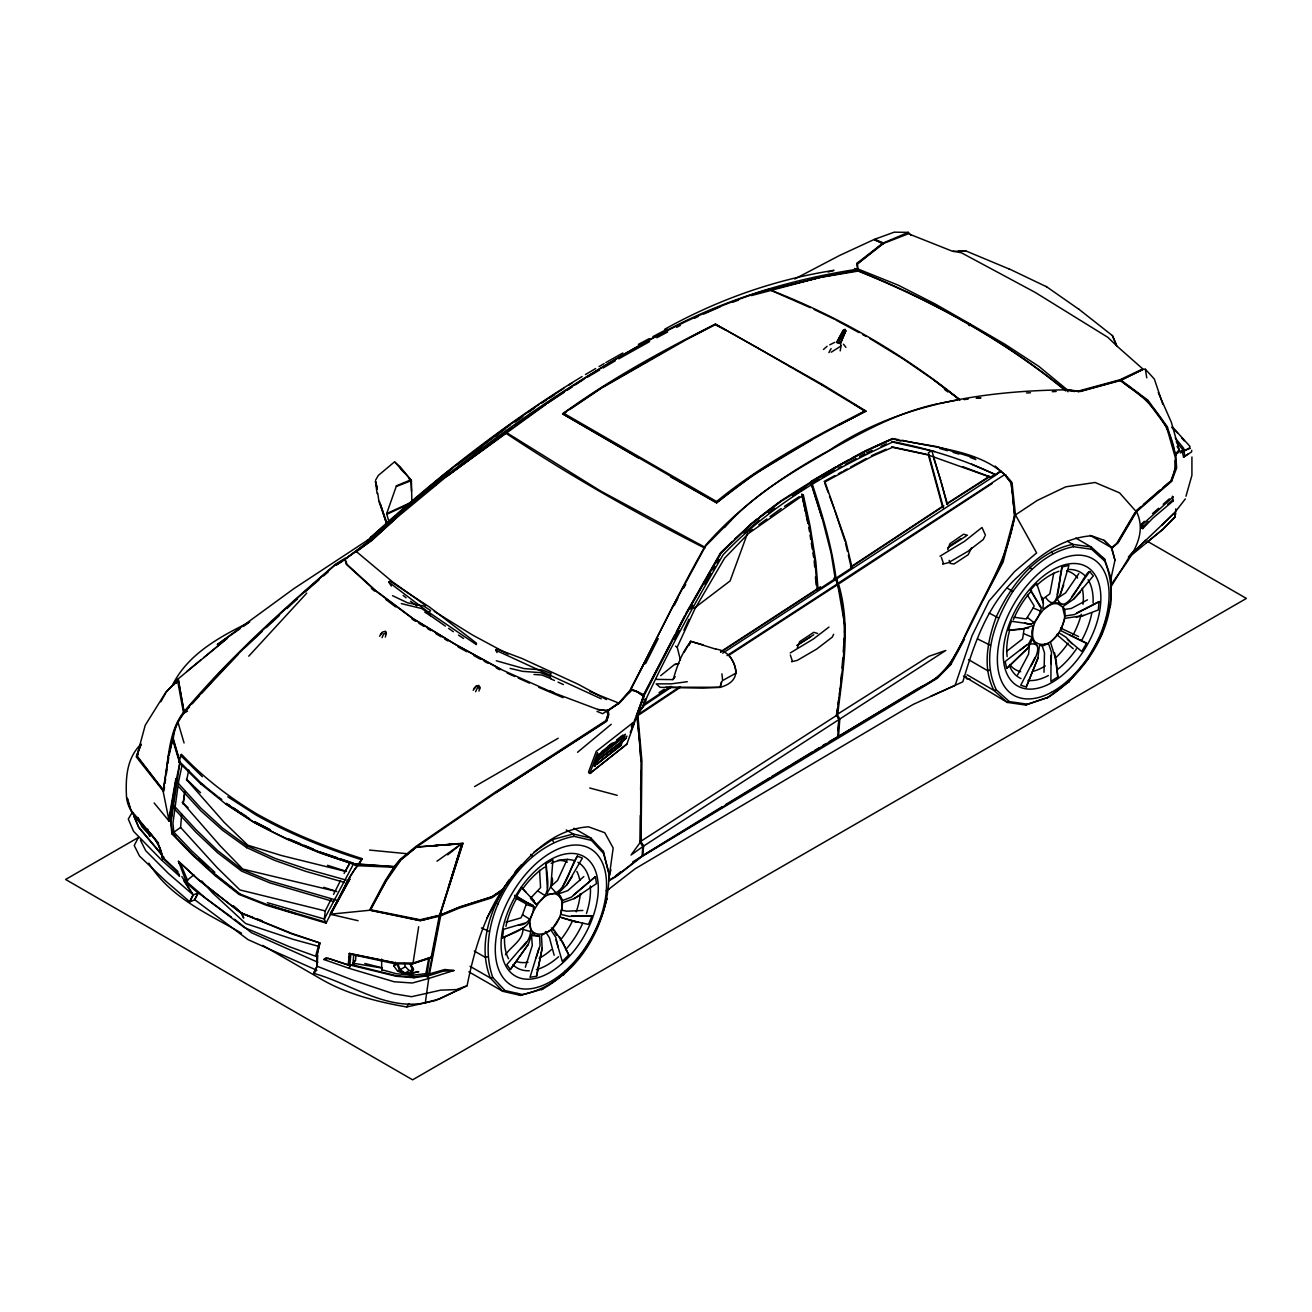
<?xml version="1.0" encoding="UTF-8"?>
<svg xmlns="http://www.w3.org/2000/svg" width="1312" height="1312" viewBox="0 0 1312 1312"><rect width="100%" height="100%" fill="white"/><g stroke="black" fill="none" stroke-linecap="round" stroke-linejoin="round"><path stroke-width="1.5" d="M1020.228 650.096L1028.706 643.716L1032.265 636.927L1031.822 631.515L1033.413 625.447L1022.294 629.235L1008.223 630.285L1028.444 628.071M640.781 771.177L640.6 839.795L640.272 842.37L631.039 855.03L642.814 846.617L640.272 842.37M640.633 789.906L641.076 761.436L637.304 715.712L643.667 696.377L637.156 691.621L631.597 689.669L619.28 702.494L607.374 710.776L608.112 715.204L606.193 721.19L496.133 792.563M985.427 535.198L981.999 527.473L964.5 541.348L940.032 556.19M1051.158 663.774L1051.486 652.228L1048.485 643.503L1043.581 645.586L1039.448 645.537L1037.907 658.247L1026.296 686.914L1020.72 685.274L1035.086 657.361M1044.024 672.285L1044.5 652.818L1042.007 645.34M1048.321 697.279L1027.476 704.2L1009.404 701.608L996.3 689.833C980.736 657.263 995.086 620.166 1012.766 591.548C1027.985 570.95 1047.517 551.745 1073.56 546.694L1091.617 549.285L1104.72 561.06C1125.794 611.326 1090.879 670.137 1048.321 697.279L1025.722 705.052L1007.288 702.412L963.533 676.041M1110.526 605.537L1111.248 578.936L1104.556 558.994L1091.174 546.989L1075.824 538.051M239.981 628.792L217.267 644.586L293.986 588.563L370.181 538.478L370.837 536.985L371.952 540.38L344.974 559.076L347.139 564.554L375.691 590.58L413.264 618.674L455.953 644.651L500.971 669.3M883.337 243.884L882.763 243.245L856.687 263.466L856.998 264.302L883.37 242.933L908.33 232.372L910.872 235.16M1057.16 594.533L1062.277 566.899L1068.968 565.39L1060.522 593.778M316.897 957.629L317.012 966.19L313.65 973.324C350.173 983.41 386.187 1010.732 425.301 1002.778L428.729 978.49L427.843 975.997L429.483 973.898L440.652 915.842L459.544 908.002L491.836 897.834L502.906 890.29L502.726 889.29C523.521 860.328 550.417 829.463 588.448 826.806L604.766 832.726L613.18 847.995L608.637 880.926L616.279 876.465L642.191 856.342L937.293 678.32L950.921 664.38L964.566 639.141M843.222 652.064L844.174 638.321M844.584 632.433L844.994 626.546L837.712 584.594L729.406 654.934M769.39 289.886L819.984 277.455L858.163 271.076C932.274 300.809 1003.91 340.103 1065.688 390.894L1066.968 389.566L1078.038 391.14L1119.89 379.775L1142.818 368.951L1117.48 346.565M608.981 872.365C609.522 924.583 576.263 983.639 522.34 994.529L504.956 990.527L492.787 977.473C473.484 922.861 517.026 847.044 573.984 836.351L591.368 840.352L603.536 853.407L609.03 873.956L603.372 851.406L590.958 838.073L573.902 828.282M632.679 861.935L837.696 736.885L838.991 719.534L836.466 714.86L837.499 708.349M348.139 964.779L326.13 957.694L323.818 959.482L349.058 968.322L350.042 965.714L348.139 964.779L349.582 953.381L395.207 962.844M837.974 730.718L838.86 718.976L836.466 714.86L928.929 656.312L945.837 650.424L839.811 719.009L838.516 736.393L829.299 741.592M418.659 926.698L413.067 963.057L431.189 957.268L439.258 916.235L462.906 843.239L440.012 915.35L428.893 973.504L427.253 975.767L414.149 977.719L396.208 976.259L350.599 965.156L348.697 964.271L349.582 953.381M388.467 520.159L386.663 513.615L396.175 486.588L411.41 480.569L411.87 502.086M608.883 880.254L616.542 875.793L642.044 855.949L642.814 846.617M642.814 855.408L643.585 846.076L641.043 841.796L641.912 760.944L637.894 715.548L680.469 687.242M840.68 684.126L841.5 674.056M841.992 668.021L842.812 657.952M429.483 973.898L444.817 969.486L453.903 970.503L428.729 978.49L425.613 975.226L413.001 977.079L395.732 975.587L351.813 964.697L354.765 963.713L353.01 962.992L353.732 955.054M355.995 954.906L355.47 960.86L353.01 962.992M1067.328 639.387L1081.76 651.474L1086.631 643.175L1069.92 635.123M479.782 689.079L478.88 685.438L476.289 685.996L474.026 688.259M1076.594 613.016L1099.112 601.486L1098.275 609.998L1083.302 615.59L1064.901 618.346L1060.621 630.547L1086.598 643.454M995.168 466.072L1000.712 470.992L995.414 475.37L722.715 653.163M542.2 947.92L536.575 976.259L530.015 977.292L538.888 948.428M1158.25 392.567L1171.354 422.284L1179.127 449.688L1174.683 455.264L1166.532 426.892L1146.983 400.422L1120.136 380.3L1078.71 391.632L1066.705 389.812C984.131 390.845 899.261 403.26 829.348 450.295C783.412 475.239 740.296 505.792 705.626 545.251C678.927 592.188 655.705 640.928 630.974 688.915L631.466 690.21L618.936 703.134L608.391 710.53M330.903 899.622L325.261 910.938L324.343 919.023L325.868 923.041L266.877 905.428L239.112 894.472L214.742 875.334L192.011 854.62L171.872 833.727L170.74 821.312L176.136 778.787L169.15 821.197L154.144 802.96M366.868 540.987L370.952 537.936L371.181 539.314L344.99 559.289L335.708 564.554C293.412 600.929 252.199 638.649 213.692 679.042C199.949 698.23 175.382 712.974 172.872 738.41L179.613 761.698L201.982 783.969M181.991 765.388L178.858 762.124L181.45 754.252C203.622 777.836 229.436 797.565 257.201 814.129L257.562 814.326C290.772 832.89 326.081 847.208 362.309 858.671L357.422 865.576L319.964 852.964L285.458 838.581L253.79 822.378L226.09 804.305L200.785 783.838M170.74 821.312L176.398 779.213L179.793 763.223L172.61 739.558L173.299 738.771C174.135 726.29 181.072 715.532 189.6 706.807M838.991 719.534L643.585 846.076L640.059 841.779L640.322 815.506M838.056 704.314L838.876 698.246M839.418 694.212L840.238 688.16M1051.109 655.213L1050.879 681.371L1057.866 676.91L1054.635 652.966M520.552 949.019C529.277 941.803 533 932.274 529.195 921.959C524.997 929.404 511.221 933.947 502.496 937.801L503.578 929.306L524.767 923.107M181.679 814.014L180.613 827.429L217.038 867.527L239.916 889.946L325.261 910.938M183.09 804.092L184.779 792.186M184.812 791.874L183.172 803.387L220.219 845.863L242.802 869.102L335.167 891.143M164.508 786.905L163.918 791.021L137.202 756.909L138.285 753.383M165.05 783.166L165.624 779.098M166.46 773.358L167.034 769.34M167.87 763.535L168.723 757.647M552.057 877.925C555.78 887.306 536.838 898.605 556.026 892.75C567.522 886.223 569.736 867.347 577.329 856.113L582.397 858.097L566.735 884.911L557.551 893.915L560.568 896.244L562.274 900.639L571.524 897.064L595.418 876.629L573.442 895.014M246.607 847.568L246.836 845.961L246.607 847.568L222.548 830.283L200.916 810.898L178.973 786.921M169.15 821.197L163.098 791.136L168.444 755.958L172.61 739.558M428.811 957.727L425.613 975.226L427.204 973.209L429.45 958.416L431.189 957.268M1191.772 450.328L1191.509 451.984L1183.555 457.101L1182.145 451.115L1190.378 448.36M1078.825 573.541L1065.524 592.942L1057.177 598.42C1066.295 620.51 1083.974 571.753 1089.714 571.556L1071.56 596.993M175.89 778.574L168.576 820.361M1053.766 573.196L1049.83 593.844L1041.908 599.682M385.334 637.058L386.384 632.909L385.269 631.4L382.678 631.941L380.414 634.221M478.946 691.096L479.979 686.947L476.289 685.996M550.876 886.174L552.926 859.786L545.923 863.821L547.35 888.208M840.205 350.878L841.09 345.925L831.25 352.206M857.818 271.158L856.687 263.466M858.163 271.076L857.458 263.794L883.681 243.392L908.396 233.749L952.168 251.133M1062.556 566.915C1058.702 568.539 1060.867 618.001 1045.844 597.747M186.566 780.492L188.764 770.095M179.793 763.223L171.085 821.476L172.184 833.399L191.88 853.669L214.676 874.448L239.112 893.669L267.418 904.739L296.856 914.136M173.479 807.897L173.922 805.617L195.914 829.545L217.628 850.602L241.933 869.43L270.223 880.975L337.118 900.36M1110.657 579.97L1114.97 560.224L1111.936 548.203L1104.015 540.282L1091.568 535.788C1062.474 537.805 1038.694 555.648 1018.899 575.689C987.657 603.569 974.373 643.011 962.811 681.83L913.332 704.347L900.672 711.662L635.123 868.79L608.719 889.241M626.972 736.065L625.365 739L595.878 761.714L596.238 760.14M425.301 1002.778L440.11 998.711L467.072 985.771C473.878 951.971 483.505 918.367 502.726 889.29L518.666 868.38M536.51 976.358L542.151 948.314L541.446 935.456L550.892 929.995L555.73 937.244L558.108 947.116M689.226 645.192L690.571 641.289L716.09 649.243M1175.749 513.254L1174.814 517.256L1162.514 529.654L1145.72 543.25M317.307 953.824L319.898 942.984L291.789 933.406L240.539 912.693L198.161 879.352L178.465 861.328L179.301 863.542M316.635 956.612L319.898 942.984L292.084 933.996L241.064 913.037L198.866 880.172L178.465 861.328L186.042 881.221L206.345 898.769L244.311 927.502L289.362 946.706L316.635 956.612L315.995 954.857L319.226 943.115M317.783 955.005L317.061 966.37L313.65 973.324M608.735 878.335L610.916 869.741M169.002 755.696L172.872 738.41M893.849 232.29L874.514 239.325L881.582 243.163M556.009 939.95L562.274 961.417L568.85 954.874L559.322 936.637M160.835 701.789L166.312 691.949L177.464 679.878L183.434 712.432C166.722 734.261 168.936 764.371 163.164 789.972L136.924 755.81L145.222 725.274L165.886 692.129L178.383 679.878L177.136 679.977L173.791 684.979M1024.032 629.268L1022.589 638.928L1006.501 651.457M1185.966 496.248L1191.919 475.321L1191.919 456.953M136.924 755.81L141.007 744.544M528.359 944.279L510.319 969.584L528.31 944.296L532.344 932.914L535.247 935.39L539.576 935.751L540.052 945.493L536.214 957.76M1102.851 630.449L1110.477 604.389M440.652 915.842L439.881 915.169L461.84 843.534L436.978 861.213M506.022 922.188L520.962 917.875L522.488 914.726L526.358 903.984L516.042 898.359M665.774 687.226L719.976 687.275L721.764 681.322L720.19 687.357L702.855 688.144L660.084 687.308L656.164 683.88L671.334 683.847L687.324 681.699M448.737 887.125L462.054 844.092L448.458 886.961M518.453 924.993C529.031 926.108 534.788 911.692 533.328 905.362C518.781 899.966 500.512 885.862 531.672 905.329M1037.907 658.181L1026.296 686.914M816.425 588.94L818.081 589.892L852.078 567.62L845.945 541.905L824.969 481.947L872.382 456.166L892.554 447.326L926.485 454.592M509.072 879.876C490.54 908.216 477.24 944.82 490.36 977.981L502.791 991.314L520.52 995.398L542.824 989.002M525.341 967.256L532.278 945.542L531.573 935.522L539.183 936.161M541.446 989.756C574.918 971.142 597.321 936.981 606.488 900.294M726.996 655.606L836.99 584.168L836.449 579.346L834.399 578.231M1174.683 455.264L1178.307 451.426L1174.716 455.625L1179.226 451.541L1185.015 449.54M891.734 441.455C927.436 448.343 962.598 458.905 995.398 474.649L1000.712 470.992M1008.42 630.121L1011.404 621.265L1031.183 624.102M947.772 549.728L949.954 543.66L963.648 534.181L967.485 535.28M594.615 766.421L599.125 754.416L614.459 742.461M643.438 703.462L645.127 698.771M637.534 713.777C641.371 708.874 645.406 704.052 646.668 697.771C669.481 648.735 695.786 601.437 723.092 554.796C770.341 505.235 830.808 470.418 892.554 442.095L934.521 451.508M1063.72 584.972L1060.506 593.86L1054.372 603.044L1058.571 602.93L1062.015 604.668M447.408 475.846L512.484 427.515M588.498 772.161L596.222 751.415L632.63 722.978L633.975 724.158L626.89 744.101L589.941 773.49C586.825 770.341 590.597 775.441 591.302 772.26L626.89 744.101M589.826 773.326L597.567 752.596M594.762 763.928L598.469 754.187M747.66 532.918L730.079 580.954L693.982 608.391M930.946 696.196L955.103 685.405L972.028 635.73L988.969 601.076L1014.57 571.589L1036.628 552.926L1015.455 514.894L1012.028 482.537C986.526 450.59 939.474 449.065 902.41 440.291M631.351 726.864L632.63 722.978M636.73 714.86L643.848 696.377L632.532 725.667M623.708 735.688L620.15 745.134L595.681 764.732M1175.864 455.543L1176.618 468.023L1171.583 481.373L1170.829 480.864L1175.732 467.859L1175.142 460.66M1090.092 535.345L1111.69 547.744L1117.824 542.43L1136.274 511.139L1171.272 480.864C1186.179 446.769 1157.906 405.375 1129.534 387.335L1120.136 380.3M571.655 915.743L592.04 915.727L588.53 924.419L569.9 920.286M621.347 744.494L625.348 734.244L598.83 755.089M844.748 330.312L845.797 330.903L840.402 343.564L836.679 342.448L843.026 330.657L845.059 329.509L845.797 330.903L840.402 343.564L840.926 345.286M797.352 647.652L799.713 641.601L813.784 632.318L817.655 633.483M736.081 673.548C735.327 661.953 728.586 650.391 715.745 649.112M427.056 973.471L413.001 975.193L405.31 974.045L397.667 971.208L393.78 965.96L395.371 962.172M630.252 732.49L637.304 715.712M324.146 921.696L326.196 922.828L348.795 878.728L357.963 864.231M567.243 859.278L557.551 880.45L550.499 886.781L556.026 892.75M382.022 637.665L383.793 633.762L385.892 633.794L385.269 631.4L386.384 632.909M475.633 691.703L477.404 687.8L479.503 687.849L478.388 686.028M683.896 630.236L688.948 619.313M680.452 660.248L677.222 647.128L694.884 608.899L724.585 558.174L748.562 533.426L803.354 495.067L810.144 526.456L815.834 561.815L818.081 589.892M562.684 886.6L577.329 856.113M838.286 343.367L845.059 329.509L845.453 331.395L843.026 330.657L845.059 329.509L843.354 330.181L836.679 342.448M350.599 965.156L349.058 968.322L394.108 981.753L412.296 983L428.729 978.49M658.214 638.567L645.57 663.659M674.27 605.521L677.828 598.19M984.853 536.28L983.262 539.527L967.748 551.45L948.33 562.733L942.656 564.111L943.295 563.061L941.36 557.338M138.547 837.22L134.234 845.486L139.498 856.031L165.082 880.467L189.699 901.754L193.094 894.8L181.86 876.531M189.699 901.754L193.405 894.833L198.342 892.947L231.388 917.055M190.01 901.787L194.602 899.884L197.997 892.931L183.778 880.762L193.094 894.8L168.494 873.53L145.714 850.701L140.433 840.156M194.602 899.884L198.342 892.947M833.661 634.27L832.218 637.173L816.704 649.063L797.286 660.362L791.612 661.74L792.251 660.69L790.316 654.967M971.684 547.694L968.19 554.714L954.07 563.963L950.118 563.422L949.183 560.372M618.936 703.134L630.662 689.571L672.318 607.407L705.643 546.022L730.948 520.356M831.086 348.582L828.905 352.616M333.543 894.39L340.53 880.516M969.06 325.425L969.863 323.818L935.062 303.908L898.048 285.098L858.507 269.206M969.42 325.638L969.863 323.818M1014.078 617.23L1026.296 618.985L1033.151 607.948L1034.184 605.931L1027.444 595.074M1110.969 585.054C1124.679 563.783 1149.722 539.15 1136.553 511.647L1135.815 511.155L1140.358 507.154M369.804 538.166L370.345 539.609M674.516 635.451L643.421 695.721L637.156 714.007L644.176 704.692M676.402 631.81L684.864 615.426M674.63 639.37L679.288 630.449M1030.724 666.316C1034.84 659.903 1044.811 641.207 1029.526 644.208L1028.608 654.065L1017.604 674.926M1024.59 622.724C1034.889 628.645 1039.678 614.82 1041.367 607.669L1030.461 590.056L1036.611 583.282L1043.368 603.34M630.941 688.669L631.466 690.21L630.941 688.669L644.815 662.314M983.147 600.043L1003.073 562.094L1015.455 514.894L1037.316 500.413L1065.787 486.818L1095.094 482.488L1119.595 492.886L1135.815 511.155M533.951 674.466L541.922 675.04L551.024 678.698L549.646 676.303L551.122 673.532L542.004 669.874L524.078 668.595L496.28 660.772M439.258 916.235L420.201 920.745L369.574 910.167L385.056 881.008L393.797 867.265L400.849 859.557L416.527 847.06L462.906 843.239M502.726 889.29L491.721 896.949L459.495 907.215L440.012 915.35L420.102 920.368L370.263 910.151L385.859 880.893L394.879 866.707L355.208 863.788M370.263 910.151L386.089 881.172L400.947 859.934L416.576 847.027L457.166 819.164M1046.992 698L1068.526 682.092L1087.746 659.28L1102.523 632.892M398.143 964.615L400.193 969.683L405.129 973.078L410.082 972.815L412.116 969.06L410.082 963.992L413.526 969.273L411.115 973.668L405.31 974.045L399.488 970.126L397.044 964.238L393.78 965.96M358.094 920.696L330.394 914.284L349.664 878.974L330.411 913.496C339.382 899.655 348.467 875.12 358.389 865.166M349.976 879.089L330.804 914.152L370.443 910.184L369.574 910.167M920.335 687.094C941.704 678.566 954.464 659.132 963.566 638.993C981.425 597.829 1008.19 560.503 1014.586 515.124L1013.946 509.072M1027.575 648.358L1006.698 668.497L1027.64 648.292L1032.708 638.911L1034.414 642.913L1037.398 645.422M344.088 873.448L349.763 863.198M349.828 863.083L345.269 871.332L281.736 855.588L247.853 845.24L224.139 822.329L186.714 779.787M505.825 433.157L446.113 476.797L395.732 518.519L371.952 540.38L371.181 538.92C454.772 464.432 545.759 397.405 643.848 343.186C709.333 304.253 782.592 280.637 857.704 269.14L854.522 268.534M171.839 686.488C186.894 654.54 219.366 637.009 249.723 622.019M375.593 480.192L378.299 475.452L394.568 461.824L410.902 479.815L411.509 491.229M685.799 613.606L720.55 552.795L731.866 541.872M690.702 609.08L692.72 605.554M704.888 584.316L710.973 573.688M712.99 570.162L715.024 566.62M717.041 563.078L719.074 559.535M486.703 918.318L502.906 890.29M606.193 721.19L608.128 715.04L607.374 710.776L597.682 709.415M684.208 652.212L690.571 641.289M672.318 607.407L677.451 598.633M683.634 588.104L685.684 584.594M1117.316 542.446L1134.782 512.894M132.414 812.079L128.281 819.032L133.578 831.349L161.737 860.18L179.465 876.121L178.465 873.07M1110.542 587.481L1131.026 554.058L1135.208 549.564M630.4 689.751L637.091 691.801L643.848 696.377L643.339 695.376M262.728 945.411L319.406 978.129C345.712 993.791 376.642 1001.712 406.671 1006.976L408.819 1003.532M358.455 864.674L362.309 858.671M516.682 896.03L521.782 887.912L534.378 901.147M163.229 791.038L136.202 756.778L141.089 744.084C126.411 758.336 125.509 778.475 126.542 797.63C129.445 822.263 160.064 832.136 161.884 857.244L163.262 857.868L161.737 860.18L163.721 857.261L138.875 827.708L133.758 815.834L138.777 827.232L161.425 854.014M572.048 876.908L566.554 885.206M178.104 679.944L175.775 683.421L178.17 678.862L227.107 638.386L203.836 657.492M175.972 682.109L178.17 678.862L184.205 712.924L187.55 711.17M636.353 715.384L644.52 705.134L671.646 687.029M172.331 834.399L172.872 833.678L175.677 836.564M424.776 612.097L430.385 615.705L428.647 613.048L430.566 610.506L423.579 605.996L407.474 602.782L392.534 595.681M325.868 923.041L326.409 922.32L266.976 904.657M379.578 636.238L382.186 632.827M473.173 690.292L475.797 686.881M1185.343 498.904L1174.519 512.91L1128.402 556.862M530.901 896.916L536.296 904.722L530.458 898.343L540.56 887.601L539.576 870.282M1099.21 601.782L1074.446 614.574L1065.131 615.935L1064.836 610.424L1062.999 606.538L1073.528 599.24L1093.306 575.935L1089.714 571.556M394.436 866.33L400.029 859.458L415.789 846.535L495.526 791.956L605.964 720.583L607.915 714.728L606.882 710.284L607.866 710.645M1128.927 387.138L1129.484 386.45L1147.869 400.144L1167.385 426.81L1175.437 454.788M656.082 679.386L672.794 679.616L675.188 676.68M1091.617 549.285L1091.174 546.989L1072.74 544.349C1035.89 552.106 1011.175 584.644 996.152 617.099C987.641 640.486 982.114 667.103 993.906 690.407L1007.288 702.412L1009.404 701.608M536.067 904.263C552.532 893.406 547.186 882.304 546.235 863.772M184.205 711.481C229.551 657.574 282.08 610.359 335.282 564.422L345.122 558.223M192.306 703.757L199.047 696.098M201.736 693.048L237.866 654.754M515.042 871.922L521.586 864.608M661.855 352.846L601.88 387.516L562.635 413.838C610.408 378.938 662.609 350.583 715.417 324.13L822.542 384.547L865.904 411.017L838.647 425.203L865.904 411.017C814.03 437.929 761.878 465.35 716.68 502.84L562.635 413.838M505.448 954.824C510.991 946.362 522.816 940.606 522.93 929.404L530.835 931.7M248.755 656.18L306.762 593.106M724.519 527.506C753.334 494.591 791.89 472.386 829.348 450.721C863.575 431.222 898.605 412.23 937.457 403.784M597.009 711.399L602.651 713.695L619.264 703.265L623.43 698.755M628.989 692.736L631.777 689.718M1080.153 592.302L1073.478 599.289M497.068 652.572L495.706 650.194L496.838 648.997L522.127 658.542L578.149 684.241L606.488 699.608M1131.862 554.353L1145.425 540.232M1172.338 496.215L1173.289 500.84L1153.002 517.978L1142.736 528.621L1141.817 528.08L1148.23 521.438M172.184 833.399L180.613 827.429M1161.76 525.522L1174.027 513.189M1078.71 391.632L1078.038 391.14M823.46 349.468L827.101 346.286M186.042 881.221L193.864 874.842M734.687 539.15L756.581 519.29M743.953 533.148L759.074 520.142M1141.817 528.08L1141.604 523.898L1144.326 521.323M1142.736 528.621L1142.522 524.423L1173.256 496.756M393.124 519.454L371.64 539.527L340.694 562.454M395.978 516.78L412.624 502.758M526.555 941.786L506.826 964.615L510.335 969.502M244.934 647.538L262.039 631.564M266.32 627.579L279.44 615.41M348.697 964.271L349.976 963.943L350.845 954.25L394.764 963.746L411.82 964.025L431.222 957.12M286.951 608.506L297.447 598.846M370.87 538.363L373.887 535.64M385.941 524.751L394.978 516.584M383.153 526.752L370.591 537.494C436.109 477.732 506.235 422.628 582.069 376.528M386.089 524.095L394.912 516.157M395.732 518.519L371.788 540.101L356.602 551.68M672.794 679.616L673.335 679.14C676.992 666.07 682.486 650.965 691.129 641.437L703.15 644.897M583.84 876.58L567.817 890.602L558.469 893.948L559.404 895.834M1143.392 504.48L1160.136 489.983M1152.51 513.615L1158.611 508.269M1163.186 504.251L1169.287 498.904M304.991 591.991L318.931 579.92M323.572 575.902L328.23 571.884M429.975 487.752L433.058 485.096M437.667 481.127L440.75 478.486M1163.186 487.375L1169.304 482.16M1171.583 481.373L1136.553 511.647L1118.07 542.873L1111.936 548.203M398.012 513.517L444.489 474.075L504.858 428.237L539.15 404.358M398.094 513.943L402.751 509.991M405.851 507.35L452.624 468.351M1167.68 504.267L1172.37 500.315L1173.289 500.84M1128.779 557.37L1162.727 529.441L1174.978 517.059L1175.798 508.859M577.542 752.284L611.244 724.29M413.001 975.193L396.519 973.766L382.251 969.847M186.763 671.498L200.72 660.034M620.461 871.906L615.443 875.94M660.69 675.664L674.516 664.495L678.419 663.478M313.617 973.143L315.798 971.372M597.354 763.978L621.363 744.74M620.92 745.626L594.188 765.929M595.632 759.386L624.758 736.557M607.964 746.495L612.425 743.002M601.454 751.842L611.884 743.658M616.525 740.001L622.856 735.032M388.778 582.118L390.074 581.101L429.696 607.194L476.42 643.142L476.371 644.635L426.843 610.982L388.778 582.118L391.337 586.07M597.042 760.238L625.365 739M596.009 761.567L625.857 738.525M415.789 500.298L418.954 497.855M431.599 488.064L436.338 484.407M966.354 535.903L947.789 547.858M447.769 854.866L461.365 843.78L416.576 847.027M813.768 634.729L796.761 645.471M828.971 627.07L813.456 638.96L790.267 652.933M445.358 474.518L448.589 472.041M472.796 453.558L480.848 447.392M495.378 436.306L505.054 428.909M759.746 516.879L778.754 502.381M780.853 501.184L750.694 524.193L720.895 552.959L686.176 613.786L643.224 695.573M768.488 512.959L774.769 508.187M457.396 464.71L474.911 451.41M478.093 448.999L497.199 434.485M500.38 432.074L510.056 425.022M670.514 476.863L716.598 502.726L753.186 474.911L812.144 439.668M716.598 502.726L716.598 501.528C761.518 464.579 813.243 437.372 864.788 410.984L865.576 411.427L821.738 384.924M1182.21 452.378L1189.443 447.884L1189.984 446.424L1172.272 426.81M1080.186 391.534L1120.104 380.595L1142.818 369.394L1145.343 369.213L1154.347 379.037L1162.826 404.244M446.113 476.797L545.874 404.457M749.267 531.754L752.448 529.425M758.844 524.767L766.831 518.945M770.029 516.616L781.198 508.482M410.082 972.815L412.854 970.798L409.098 970.503L405.129 973.078M514.156 426.351C592.45 370.378 675.877 317.488 768.652 289.345C837.499 315.913 902.279 353.19 959.662 399.619M514.96 421.611L523.144 415.92M528.047 412.509L534.591 407.95M515.124 421.89L521.848 417.216M891.668 446.802L925.6 454.083L990.462 477.224L994.66 474.304L971.536 464.153M243.228 626.529L248.099 623.151M503.841 888.88L492.541 896.522L460.036 906.838L440.422 914.972M949.609 546.038L960.581 538.789M1005.927 474.764L1005.025 475.256L1011.224 483.078L1014.619 515.436L1002.253 561.405L963.434 639.633L949.576 664.872L937.621 677.336L838.516 736.393M456.724 819.475L496.477 792.333L606.8 721.174L608.817 714.646L608.161 710.087M534.05 852.078L552.303 839.631L573.229 833.989L590.958 838.073L591.368 840.352M837.089 583.873L1004.713 474.567L1001.204 471.434L995.496 474.6M566.358 411.853L562.996 414.116L638.518 458.052M569.703 409.59L601.519 388.09L688.784 338.266M659.05 692.654L664.167 689.243M642.88 705.02L670.891 686.34M851.324 566.538L943.443 505.776M637.747 714.745L679.944 686.684M1183.555 457.101L1188.475 453.821M547.547 403.276L564.029 392.37M567.325 390.189L572.278 386.909M575.574 384.728L583.807 379.283M720.485 651.867L820.525 586.776M720.846 652.08L817.196 589.383L814.949 561.29L809.242 525.932L802.468 494.542M799.418 643.897L810.668 636.796M784.478 506.334L799.188 496.69M943.82 505.989L851.176 567.096L848.356 555.222M540.79 403.21L563.832 388.336M568.768 385.138L572.048 383.022M541.134 403.391L546.087 400.193M549.367 398.077L554.32 394.879M780.328 501.184C816.474 478.109 853.144 455.362 892.75 438.634L893.242 438.585M792.645 495.92L799.27 491.656M800.927 490.59L806.076 487.26M992.069 483.57L838.548 584.053C851.078 626.037 842.927 669.891 837.925 712.416L837.433 714.876L839.811 719.009M946.838 503.595L989.297 476.42M947.198 503.808L989.576 476.699L962.565 466.629M341.94 561.356L335.97 565.177L341.792 561.438M524.16 927.469L502.365 937.965M722.108 806.716L642.044 855.949M725.52 804.633L769.931 777.639M771.636 776.589L789.381 765.831M790.988 764.847L812.784 751.612M814.473 750.595L819.41 747.594M822.706 745.593L826.002 743.592M1026.771 644.848L1005.123 661.543L1006.763 668.382M397.667 971.208L399.488 970.126M585.464 374.527L595.664 368.541M599.076 366.54L604.176 363.555M587.317 377.233L599.568 370.05M603.061 368L615.312 360.816M474.6 786.577L558.174 738.262M606.144 890.7L609.194 888.913M811.095 481.356L836.154 466.81M830.775 551.876L822.05 517.83L811.374 483.8L818.95 479.438M822.411 477.437L834.76 470.286M581.495 894.341L574.049 898.671M138.334 837.482L65.6 879.466L412.624 1079.825L1246.4 598.436L1147.246 541.2M400.193 969.683L405.342 966.714L409.098 970.503M918.712 688.029L837.696 736.885M605.882 362.555L622.823 352.994M618.756 358.832L649.571 341.612M1180.324 452.968L1183.736 451.066M736.311 672.941L722.6 680.551L721.928 673.843M837.827 465.842L848.536 459.954M852.095 458.003L862.788 452.115M838.286 468.236L841.828 466.285M845.371 464.333L856.014 458.495M859.557 456.543L864.887 453.608M843.698 470.844L847.175 468.958M850.652 467.056L866.281 458.511M824.084 481.438L834.809 475.649M838.384 473.73L841.96 471.795M1087.468 599.846L1071.281 608.456L1063.589 609.604M794.728 278.98L839.598 255.463L873.743 239.653L882.763 243.245M638.419 344.367L649.276 338.578M652.884 336.643L667.021 329.181M656.804 337.758L667.644 331.969M664.774 329.214C717.221 299.956 774.605 279.522 833.989 270.338L828.167 272.027M1052.306 602.979C1035.758 614.377 1047.124 607.128 1041.761 596.993M676.664 327.311L680.272 325.491M694.704 318.209L698.312 316.389M829.742 344.843L834.826 342.301M1025.722 705.052L1027.476 704.2M563.012 975.046L563.98 974.586M1120.104 380.595L1142.539 369.738M522.34 994.529L520.52 995.398L517.026 993.397M458.298 989.822L435.797 1000.433L406.671 1006.976M386.663 513.615L411.656 502.086M386.597 514.386L409.77 503.693M636.796 716.057L637.894 715.548M864.575 451.148L892.57 438.569M866.674 452.804L872.054 450.377M880.992 446.31L886.371 443.882M1068.526 682.092L1069.428 681.699M871.48 455.658L886.158 449.212M703.773 314.011L720.14 306.844M1030.461 590.056L1040.121 606.8M396.142 485.916L410.902 479.815M140.466 822.722L137.875 817.442L141.893 826.757L150.339 835.957M504.956 990.527L502.791 991.314L468.827 971.815M157.998 843.304L161.802 854.735M457.675 989.166L467.072 985.771M732.965 302.104L738.459 300.136M411.82 964.025L429.45 958.416M427.843 975.997L443.112 971.192L453.903 970.503M751.366 295.594L819.984 277.455M411.115 973.668L418.774 971.634L405.31 974.045M439.881 915.169L420.135 919.745L370.706 909.79M675.073 664.544L678.911 663.544M768.045 290.296L819.524 277.439L857.54 270.436C931.602 300.136 1003.122 339.365 1065.065 389.861M1083.433 615.443L1076.316 617.181M996.3 689.833L993.906 690.407L967.075 674.794M323.818 959.482L328.492 958.449L350.042 965.714M428.106 918.777L420.447 920.45L410.164 918.318M492.787 977.473L490.36 977.981L470.008 966.288M939.31 403.424L957.809 399.963M1174.929 455.002L1176.208 454.772M949.462 664.61L950.921 664.38M394.682 462.07L400.275 466.908L411.41 480.569M976.981 398.274L980.95 397.831M964.09 399.586L968.125 399.127M976.194 398.225L980.228 397.782M444.112 844.912L453.968 844.157M444.342 844.912L454.264 844.157M989.724 670.301L987.198 670.465L968.584 659.624M1026.509 392.96L1030.461 392.764M1052.24 391.681L1056.193 391.484M487.293 956.924L484.768 957.022L474.288 951.02M582.872 910.462L566.735 911.184L561.257 910.085M460.528 989.445L440.701 990.134L411.574 996.71L393.37 993.692L353.879 980.556L317.012 966.19M953.004 251.412L965.665 250.854L1008.912 268.894M958.531 251.264L965.894 251.051M412.919 963.008L394.978 962.893L348.992 953.578M592.04 915.727L569.211 916.399L560.978 914.382L562.618 902.689L574.164 898.572L596.501 883.616L595.418 876.629M894.489 232.175L908.33 232.372M640.059 841.779L836.613 715.417L837.105 712.941C842.124 670.432 850.258 626.562 837.712 584.594M394.879 866.707L355.175 864.132M393.797 867.265L357.881 865.707L353.404 864.132L324.343 919.023L267.418 902.689M1045.057 643.766L1048.222 643.946M606.029 710.464L598.666 709.776L550.105 691.473M369.59 850.078L406.523 853.669M990.494 645.356L977.571 638.944M970.191 679.239L966.501 678.698L966.058 676.418M1069.001 390.697L1074.577 391.517M330.394 914.284L331.542 914.448M630.974 688.915L644.405 694.966L686.389 613.737L721.075 553.057L750.726 524.439L780.788 501.512L838.22 466.219L864.92 451.541L892.521 439.044L936.653 446.556L975.013 458.101M382.284 968.092L354.027 963.369L353.994 960.564M489.13 931.372L481.406 927.961M897.096 440.291L901 440.947M894.538 438.913L898.474 439.602M1024.065 633.811L1031.757 636.992M952.922 251.199L961.384 252.773L1035.266 292.445L1107.886 337.348L1116.873 346.007L1112.56 335.741L1078.694 309.074M534.296 907.018L526.407 904.624M578.33 922.188L561.831 917.875M510.138 668.398L522.619 671.35L540.544 672.646L549.646 676.303M364.834 963.484L381.972 967.731M589.744 788.004L617.214 795.334M333.724 901.606L269.78 882.845L241.638 871.135L217.48 852.652L195.914 832.218L174.808 809.324M319.39 946.542L293.216 939.359L245.59 923.517L212.282 892.636L201.704 880.942M346.237 880.09L306.122 868.888L275.126 858.425L246.902 845.797L222.614 828.118L200.818 808.094L177.973 782.936M344.761 882.517L305.466 871.266L274.618 860.36L246.623 847.585M939.802 448.458L947.412 450.705M953.119 452.378L958.826 454.05M1040.81 611.228L1033.151 607.948M576.001 922.057L559.994 916.94L552.746 928.142L562.848 942.377L568.785 955.103M327.475 865.313L346.483 871.398M323.867 887.355L336.823 891.553M320.604 852.128L337.151 857.704M340.825 858.95L353.699 863.28M353.682 863.624L320.718 852.538L288.033 838.909M357.454 865.248C321.653 854.096 286.672 840.27 253.823 822.083L225.713 803.78M242.064 913.431L241.064 913.037L243.704 918.121L241.851 913.365L253.003 917.4M361.112 859.573C324.9 848.11 289.608 833.792 256.43 815.228L227.796 796.794M522.488 914.726L529.605 919.105M719.976 687.275L720.19 687.357C739.378 681.945 739.279 668.513 728.455 654.557M256.66 918.728L262.121 920.712M998.498 618.001L989.199 613.065M970.24 457.412L975.882 459.626M239.801 893.833L212.413 872.037M589.777 691.473L619.264 703.265M371.181 538.92L372.477 539.445M563.061 697.656L538.724 687.291M874.743 239.374L883.37 242.933M289.64 839.221L300.563 843.78M304.22 845.289L313.322 849.094M401.324 603.586L421.66 608.538L428.647 613.048M495.805 902.935L498.101 903.919M550.089 690.834L553.828 692.424M163.721 857.261L162.344 856.687C159.342 833.76 132.528 824.051 128.232 801.894M254.987 822.116L268.78 829.233M316.881 970.29L248.099 939.671L194.93 899.884M317.848 962.286L251.51 932.734L234.618 919.318M601.24 698.82L495.706 650.194M551.089 691.85L499.987 668.94L454.952 644.274L412.28 618.313L374.691 590.203L346.155 564.193L344.974 559.076M507.17 673.105L514.599 676.451M518.306 678.107L529.441 683.126M1046.107 286.41L1078.858 309.271M550.843 678.845L554.435 680.469M558.026 682.109L563.406 684.569M1078.579 636.55L1060.473 628.005M1008.731 268.681L1046.632 286.803M810.406 307.697L768.652 289.345M814.047 309.435L834.071 319.029M544.89 895.473L537.822 890.996M1027.411 617.444L1033.938 622.593M254.577 821.64L270.288 829.676M705.036 547.284L600.732 491.082L505.825 432.173M704.741 548.088C636.287 513.418 569.375 475.584 505.53 432.976M725.946 330.214L715.302 324.671L688.374 338.447L715.417 324.13L758.762 348.549M508.039 654.114L472.336 634.926L434.305 611.343M835.859 319.997L859.048 332.608M862.624 334.56L866.199 336.495M458.183 646.996L466.842 651.736M473.78 655.541L480.7 659.329M484.161 661.232L487.621 663.118M496.28 667.874L499.757 669.76M413.001 977.079L414.149 977.719M716.598 501.528L563.75 413.28M566.243 829.988L573.229 833.989L573.984 836.351M1141.604 523.898L1142.522 524.423M988.805 476.256L990.462 477.224M790.054 366.671L822.099 385.138M801.698 494.099L803.354 495.067M850.422 566.653L852.078 567.62M834.776 577.575L837.023 578.871L837.794 583.643M833.973 578.1L836.203 579.396L836.99 584.168M675.565 646.176L677.222 647.128M241.49 933.144C207.985 913.808 169.871 897.556 148.863 863.132M758.369 348.336L790.431 366.884M1067.525 541.315L1072.74 544.349L1073.56 546.694M970.224 324.031L1005.041 344.302L1039.006 366.491L1066.968 389.566M1099.341 555.96L1104.556 558.994L1104.72 561.06M1007.255 588.088L1012.766 591.548M594.09 765.782L594.926 766.339M412.05 619.133L415.461 621.216M418.872 623.282L423.989 626.398M427.417 628.481L430.828 630.564M435.945 633.68L441.062 636.796M444.489 638.862L447.9 640.945M869.758 338.447L903.312 359.012L934.16 380.234L960.056 400.029L933.882 380.037M1056.603 634.401L1073.216 648.718M854.555 404.473L864.788 410.984M183.434 712.432L184.205 712.924L178.317 679.632M226.468 803.338L229.731 805.47M232.995 807.602L237.898 810.783M241.162 812.915L246.049 816.113M228.468 804.928L241.506 813.44M244.77 815.572L249.657 818.754M458.478 635.106L463.595 638.468M429.401 614.918L445.375 626.119M448.573 628.366L453.362 631.728M425.842 605.619L392.485 581.823L356.044 551.302M410.574 601.273L416.855 605.816M1120.842 380.037L1129.484 386.45M385.892 599.584L395.699 606.915M944.492 389.434L947.74 391.911M1171.862 427.515L1177.602 433.009M403.128 595.435L406.064 597.78M201.556 783.395L204.672 785.888M218.678 797.106L221.794 799.598M205.082 786.462L217.513 796.4M371.394 588.432L374.461 591.04M632.745 723.142L634.237 724.437M198.21 859.081L208.149 868.15M182.204 802.337L188.092 807.733M214.824 872.316L191.88 851.094L173.807 832.12L172.938 823.182L178.662 781.23L182.073 765.208L180.121 763.371M163.262 857.868L177.973 871.545M186.402 779.098L200.539 792.694M161.884 857.244L176.366 871.234L179.465 876.121M1104.015 540.282L1111.69 547.744M180.351 755.22L202.36 776.737M178.858 762.124L201.212 784.412M1071.986 643.7L1066.197 637.386L1059.161 632.942L1050.469 642.224L1056.193 660.559L1057.784 677.09M843.419 344.17L845.928 347.336M521.258 887.158L526.063 892.291M1029.936 567.292L1031.593 569.195M400.324 468.269L404.096 472.681M1181.554 437.683L1184.195 440.783M131.003 810.308L158.572 843.108M1175.191 437.995L1183.572 448.146L1184.867 456.527M408.508 477.994L410.623 480.553M530.737 854.342L532.344 856.293M1176.224 441.734L1182.735 449.639M551.466 927.945L553.566 930.651M545.448 931.569L549.482 937.85L554.156 955.284M1005.287 475.075L1011.175 482.898L1012.241 492.968M559.584 896.096L562.487 900.13M1177.077 446.441L1179.127 449.688M554.812 932.537L556.518 935.292M1067.984 391.78L1067.148 390.435M1051.47 551.401L1052.7 553.615M410.459 963.779L413.526 969.273M137.711 817.671L139.22 820.41M606.882 710.284L607.341 711.137M552.303 839.631L553.484 841.878M180.154 862.82L187.714 880.795M1112.346 335.528L1116.594 345.696M824.772 483.292L828.184 492.508M829.545 496.215L834.334 509.138M812.046 483.456C822.362 514.386 831.71 545.89 836.056 578.297M811.226 483.948L821.935 518.076M386.696 522.406L379.332 501.364M386.204 522.242L378.856 501.151L377.79 493.312M834.957 511.024L845.043 541.38M933.521 457.773L940.852 480.635M404.309 963.336L405.342 966.714M380.644 504.644L386.499 523.783M130.478 808.569L127.313 798.106L127.641 799.943M928.207 454.264L942.721 507.564M177.776 721.616L184.074 742.969M1111.28 547.58L1114.97 560.224M173.299 738.771L180.138 762.354M377.085 493.591L375.494 481.406L377.282 487.982M147.748 829.118L149.617 836.236M947.674 504.726L931.799 450.574L928.355 452.738L943.443 507.99M941.36 482.603L946.952 504.316M845.518 543.365L847.404 551.27M375.494 481.406L377.249 489.409M802.124 496.067L805.519 511.762M806.355 515.682L808.061 523.537L802.337 496.707M1145.343 369.213L1146.77 377.84M830.873 551.598L835.236 578.838M808.799 527.457L809.438 531.393M810.062 535.312L810.701 539.248M811.324 543.168L812.276 549.072M812.915 552.992L813.555 556.928M637.042 718.008L639.6 741.46M1012.667 496.986L1013.52 505.054M814.178 560.847L814.67 566.866M815.457 576.903L816.113 584.922M603.372 851.406L603.536 853.407M607.095 898.425L607.177 899.491M639.879 745.364L640.945 761.009M1111.248 578.936L1111.297 580.593M381.595 959.121L381.743 970.257M577.87 862.296A60.942 35.096 -60.1 0 1 589.465 880.008M590.318 885.928A60.942 35.096 -60.1 0 1 586.448 913.546M582.708 923.222A60.942 35.096 -60.1 0 1 565.652 949.675M558.6 956.727A60.942 35.096 -60.1 0 1 536.362 969.634M529.326 970.749A60.942 35.096 -60.1 0 1 512.91 964.746M508.531 958.76A60.942 35.096 -60.1 0 1 504.595 936.637M505.956 926.338A60.942 35.096 -60.1 0 1 517.584 896.719M522.832 888.667A60.942 35.096 -60.1 0 1 544.578 867.166M551.22 863.378A60.942 35.096 -60.1 0 1 574.722 860.82M576.837 871.43A55.973 32.21 -60.2 0 1 579.855 880.532M580.314 893.603A55.973 32.21 -60.2 0 1 576.23 911.856M572.606 920.68A55.973 32.21 -60.2 0 1 560.24 940.343M551.302 949.724A55.973 32.21 -60.2 0 1 539.166 958.285M528.047 962.221A55.973 32.21 -60.2 0 1 516.616 961.565M557.78 860.41A55.973 32.21 -60.2 0 1 567.342 862.148M1088.091 579.724A60.942 35.178 -59.8 0 1 1093.06 602.88M1091.846 612.868A60.942 35.178 -59.8 0 1 1081.531 640.633M1076.48 648.85A60.942 35.178 -59.8 0 1 1057.423 669.596M1048.403 675.516A60.942 35.178 -59.8 0 1 1027.968 680.452M1021.031 678.599A60.942 35.178 -59.8 0 1 1009.486 665.758M1007.157 656.574A60.942 35.178 -59.8 0 1 1009.912 629.465M1013.34 619.772A60.942 35.178 -59.8 0 1 1031.576 590.695M1036.644 585.464A60.942 35.178 -59.8 0 1 1058.948 571.261M1068.099 569.49A60.942 35.178 -59.8 0 1 1084.647 575.443M1082.236 588.301A55.973 32.308 -59.7 0 1 1083.04 604.209M1081.252 614.229A55.973 32.308 -59.7 0 1 1073.118 634.844M1068.05 643.175A55.973 32.308 -59.7 0 1 1055.881 657.607M1045.287 665.906A55.973 32.308 -59.7 0 1 1032.478 671.482M1020.687 671.711A55.973 32.308 -59.7 0 1 1009.748 664.512M1066.672 570.868A55.973 32.308 -59.7 0 1 1077.611 578.067M562.159 903.017C561.257 946.788 507.301 943 540.724 900.262A18.958 10.955 -60 0 1 551.614 893.98C557.354 892.226 561.552 897.966 562.159 903.017M1064.672 616.164C1064.032 629.153 1049.6 651.851 1035.266 642.027A18.975 10.955 -60 0 1 1032.806 631.203A18.942 10.939 -60 0 1 1037.743 617.148L1043.204 609.916L1047.763 606.439A18.991 10.955 -60 0 1 1058.161 604.094L1062.605 607.046L1064.672 616.164M438.208 845.371L426.384 846.289L438.372 845.371M241.638 913.185L233.028 905.69L241.785 913.332M565.292 970.864A78.851 45.412 -60.1 0 0 590.22 848.667A78.851 45.412 -60.1 0 0 497.182 931.504A78.851 45.412 -60.1 0 0 565.292 970.864M562.29 963.336A68.896 39.704 -60.1 0 0 584.037 856.605A68.896 39.704 -60.1 0 0 502.709 929.027A68.896 39.704 -60.1 0 0 562.29 963.336M1051.24 692.408A78.851 45.526 -59.8 0 0 1102.572 568.424A78.851 45.526 -59.8 0 0 1005.894 620.264A78.851 45.526 -59.8 0 0 1051.24 692.408M1050.305 683.421A68.896 39.786 -59.8 0 0 1095.159 575.099A68.896 39.786 -59.8 0 0 1010.65 620.428A68.896 39.786 -59.8 0 0 1050.305 683.421"/></g></svg>
